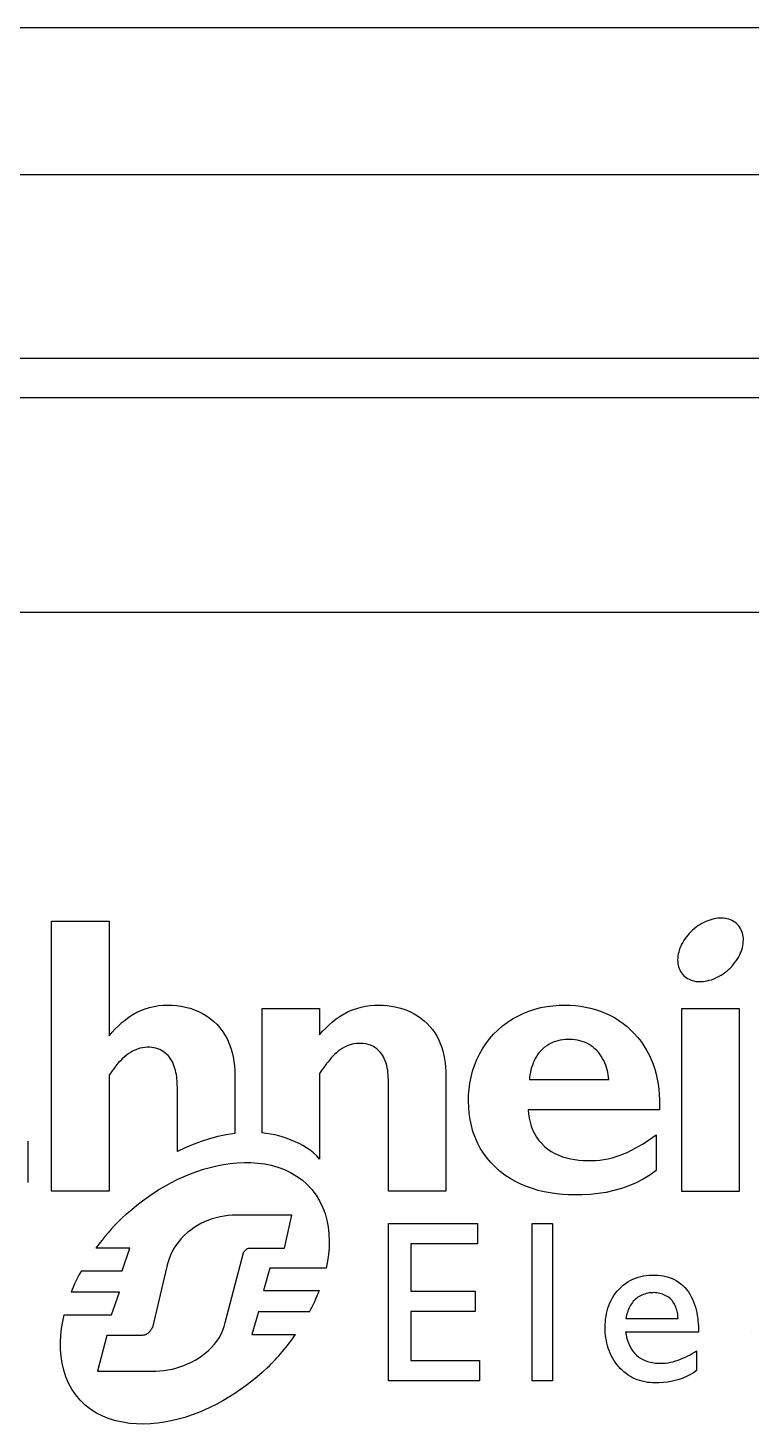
# Model space of a CAD drawing. Extents: x 0 to 226, y 0 to 690.
# Drawn here: x 146.62 to 156.46, y 634.24 to 653.24 of the extents above; entities that cross this region are included whole.
import ezdxf

# ---------------------------------------------------------------- set-up
doc = ezdxf.new("R2010")
doc.units = 0
doc.layers.add('-15N-THT. THIẾT BỊ ĐÓNG MỞ', color=40, linetype='CONTINUOUS')

# ---------------------------------------------------------------- blocks, each defined once
blk = doc.blocks.new('06 - N - SC VSD ATV630D30~D45N4')
at = {"layer": '-15N-THT. THIẾT BỊ ĐÓNG MỞ'}
for p, q in [((95.447, 308.591), (-95.457, 308.591)), ((86.98, 306.591), (-6.99, 306.591)), ((69.99, 304.091), (-70, 304.091)), ((6.8, 303.562), (73.19, 303.562)), ((6.9, 300.641), (73.09, 300.641)), ((33.935, 296.437), (34.718, 296.437)), ((33.935, 296.437), (33.935, 296.437)), ((33.935, 292.762), (33.935, 296.437)), ((34.718, 296.437), (34.718, 294.876)), ((42.783, 296.402), (42.756, 296.386)), ((42.809, 296.416), (42.783, 296.402)), ((42.836, 296.429), (42.809, 296.416)), ((42.864, 296.44), (42.836, 296.429)), ((42.891, 296.45), (42.864, 296.44)), ((42.919, 296.458), (42.891, 296.45)), ((42.946, 296.465), (42.919, 296.458)), ((42.973, 296.47), (42.946, 296.465)), ((43, 296.474), (42.973, 296.47)), ((43.027, 296.476), (43, 296.474)), ((43.053, 296.476), (43.027, 296.476)), ((43.079, 296.475), (43.053, 296.476)), ((43.104, 296.472), (43.079, 296.475)), ((43.128, 296.467), (43.104, 296.472)), ((43.151, 296.461), (43.128, 296.467)), ((43.174, 296.453), (43.151, 296.461)), ((43.195, 296.443), (43.174, 296.453)), ((43.215, 296.432), (43.195, 296.443)), ((43.234, 296.42), (43.215, 296.432)), ((43.252, 296.406), (43.234, 296.42)), ((43.269, 296.391), (43.252, 296.406)), ((42.573, 296.222), (42.555, 296.198)), ((42.593, 296.246), (42.573, 296.222)), ((42.613, 296.269), (42.593, 296.246)), ((42.635, 296.291), (42.613, 296.269)), ((42.658, 296.312), (42.635, 296.291)), ((42.681, 296.333), (42.658, 296.312)), ((42.706, 296.352), (42.681, 296.333)), ((42.731, 296.37), (42.706, 296.352)), ((42.756, 296.386), (42.731, 296.37)), ((43.284, 296.374), (43.269, 296.391)), ((43.297, 296.356), (43.284, 296.374)), ((43.309, 296.337), (43.297, 296.356)), ((43.32, 296.317), (43.309, 296.337)), ((43.329, 296.296), (43.32, 296.317)), ((43.329, 296.296), (43.329, 296.296)), ((43.336, 296.273), (43.329, 296.296)), ((43.342, 296.25), (43.336, 296.273)), ((43.346, 296.227), (43.342, 296.25)), ((43.349, 296.202), (43.346, 296.227)), ((42.476, 296.042), (42.469, 296.015)), ((42.486, 296.069), (42.476, 296.042)), ((42.497, 296.095), (42.486, 296.069)), ((42.509, 296.121), (42.497, 296.095)), ((42.523, 296.147), (42.509, 296.121)), ((42.539, 296.173), (42.523, 296.147)), ((42.555, 296.198), (42.539, 296.173)), ((43.307, 295.993), (43.318, 296.019)), ((43.318, 296.019), (43.327, 296.046)), ((43.327, 296.046), (43.335, 296.072)), ((43.335, 296.072), (43.341, 296.099)), ((43.341, 296.099), (43.346, 296.125)), ((43.346, 296.125), (43.348, 296.151)), ((43.348, 296.151), (43.349, 296.177)), ((43.349, 296.177), (43.349, 296.202)), ((42.455, 295.937), (42.454, 295.911)), ((42.454, 295.911), (42.455, 295.886)), ((42.458, 295.963), (42.455, 295.937)), ((42.455, 295.886), (42.458, 295.861)), ((42.463, 295.989), (42.458, 295.963)), ((42.458, 295.861), (42.462, 295.837)), ((42.462, 295.837), (42.467, 295.814)), ((42.469, 296.015), (42.463, 295.989)), ((43.19, 295.819), (43.211, 295.842)), ((43.211, 295.842), (43.23, 295.866)), ((43.23, 295.866), (43.248, 295.89)), ((43.248, 295.89), (43.265, 295.915)), ((43.265, 295.915), (43.281, 295.941)), ((43.281, 295.941), (43.295, 295.967)), ((43.295, 295.967), (43.307, 295.993)), ((42.467, 295.814), (42.475, 295.792)), ((42.475, 295.792), (42.475, 295.792)), ((42.475, 295.792), (42.484, 295.771)), ((42.484, 295.771), (42.494, 295.751)), ((42.494, 295.751), (42.507, 295.732)), ((42.507, 295.732), (42.52, 295.714)), ((42.52, 295.714), (42.535, 295.697)), ((42.535, 295.697), (42.552, 295.682)), ((42.552, 295.682), (42.57, 295.668)), ((42.57, 295.668), (42.589, 295.655)), ((42.589, 295.655), (42.609, 295.644)), ((42.609, 295.644), (42.63, 295.635)), ((42.913, 295.638), (42.94, 295.648)), ((42.94, 295.648), (42.967, 295.659)), ((42.967, 295.659), (42.994, 295.672)), ((42.994, 295.672), (43.021, 295.686)), ((43.021, 295.686), (43.047, 295.701)), ((43.047, 295.701), (43.073, 295.718)), ((43.073, 295.718), (43.098, 295.736)), ((43.098, 295.736), (43.123, 295.755)), ((43.123, 295.755), (43.146, 295.776)), ((43.146, 295.776), (43.169, 295.797)), ((43.169, 295.797), (43.19, 295.819)), ((42.63, 295.635), (42.653, 295.627)), ((42.653, 295.627), (42.676, 295.621)), ((42.676, 295.621), (42.7, 295.616)), ((42.7, 295.616), (42.725, 295.613)), ((42.725, 295.613), (42.751, 295.612)), ((42.751, 295.612), (42.777, 295.612)), ((42.777, 295.612), (42.803, 295.614)), ((42.803, 295.614), (42.83, 295.618)), ((42.83, 295.618), (42.858, 295.623)), ((42.858, 295.623), (42.885, 295.63)), ((42.885, 295.63), (42.913, 295.638)), ((35.208, 295.244), (35.268, 295.262)), ((35.268, 295.262), (35.328, 295.276)), ((35.328, 295.276), (35.389, 295.286)), ((35.389, 295.286), (35.451, 295.292)), ((35.451, 295.292), (35.512, 295.294)), ((35.512, 295.294), (35.574, 295.292)), ((35.574, 295.292), (35.636, 295.287)), ((35.636, 295.287), (35.698, 295.278)), ((35.698, 295.278), (35.758, 295.266)), ((35.758, 295.266), (35.818, 295.25)), ((38.086, 295.248), (38.146, 295.265)), ((38.146, 295.265), (38.207, 295.278)), ((38.207, 295.278), (38.268, 295.287)), ((38.268, 295.287), (38.33, 295.292)), ((38.33, 295.292), (38.391, 295.294)), ((38.391, 295.294), (38.446, 295.292)), ((38.391, 295.294), (38.391, 295.294)), ((38.446, 295.292), (38.501, 295.288)), ((38.501, 295.288), (38.555, 295.28)), ((38.555, 295.28), (38.61, 295.27)), ((38.61, 295.27), (38.663, 295.257)), ((40.591, 295.258), (40.674, 295.274)), ((40.674, 295.274), (40.757, 295.285)), ((40.757, 295.285), (40.84, 295.291)), ((40.84, 295.291), (40.923, 295.294)), ((40.923, 295.294), (40.923, 295.294)), ((40.923, 295.294), (40.993, 295.292)), ((40.993, 295.292), (41.062, 295.287)), ((41.062, 295.287), (41.132, 295.279)), ((41.132, 295.279), (41.201, 295.267)), ((41.201, 295.267), (41.269, 295.252)), ((34.89, 295.055), (34.938, 295.094)), ((34.938, 295.094), (34.988, 295.131)), ((34.988, 295.131), (35.04, 295.164)), ((35.04, 295.164), (35.094, 295.195)), ((35.094, 295.195), (35.15, 295.221)), ((35.15, 295.221), (35.208, 295.244)), ((35.818, 295.25), (35.877, 295.23)), ((35.877, 295.23), (35.934, 295.206)), ((35.934, 295.206), (35.99, 295.178)), ((35.99, 295.178), (36.043, 295.147)), ((36.043, 295.147), (36.094, 295.111)), ((36.094, 295.111), (36.141, 295.071)), ((36.141, 295.071), (36.186, 295.028)), ((36.798, 295.247), (37.58, 295.247)), ((36.798, 295.247), (36.798, 295.247)), ((36.798, 293.554), (36.798, 295.247)), ((37.58, 295.247), (37.58, 294.89)), ((37.58, 295.247), (37.58, 295.247)), ((37.759, 295.067), (37.809, 295.106)), ((37.809, 295.106), (37.861, 295.143)), ((37.861, 295.143), (37.915, 295.175)), ((37.915, 295.175), (37.97, 295.204)), ((37.97, 295.204), (38.027, 295.228)), ((38.027, 295.228), (38.086, 295.248)), ((38.663, 295.257), (38.716, 295.241)), ((38.716, 295.241), (38.768, 295.222)), ((38.768, 295.222), (38.819, 295.2)), ((38.819, 295.2), (38.868, 295.175)), ((38.868, 295.175), (38.915, 295.147)), ((38.915, 295.147), (38.961, 295.115)), ((38.961, 295.115), (39.003, 295.081)), ((39.003, 295.081), (39.044, 295.044)), ((40.135, 295.058), (40.205, 295.104)), ((40.205, 295.104), (40.278, 295.144)), ((40.278, 295.144), (40.353, 295.18)), ((40.353, 295.18), (40.43, 295.211)), ((40.43, 295.211), (40.51, 295.237)), ((40.51, 295.237), (40.591, 295.258)), ((41.269, 295.252), (41.337, 295.233)), ((41.337, 295.233), (41.403, 295.211)), ((41.403, 295.211), (41.468, 295.185)), ((41.468, 295.185), (41.532, 295.155)), ((41.532, 295.155), (41.594, 295.122)), ((41.594, 295.122), (41.654, 295.085)), ((41.654, 295.085), (41.711, 295.044)), ((42.51, 295.247), (43.293, 295.247)), ((42.51, 295.247), (42.51, 295.247)), ((42.51, 292.755), (42.51, 295.247)), ((43.293, 295.247), (43.293, 292.755)), ((43.293, 295.247), (43.293, 295.247)), ((34.718, 294.876), (34.758, 294.923)), ((34.758, 294.923), (34.8, 294.969)), ((34.8, 294.969), (34.844, 295.013)), ((34.844, 295.013), (34.89, 295.055)), ((36.186, 295.028), (36.227, 294.981)), ((36.227, 294.981), (36.264, 294.931)), ((36.264, 294.931), (36.298, 294.879)), ((37.58, 294.89), (37.622, 294.936)), ((37.58, 294.89), (37.58, 294.89)), ((37.622, 294.936), (37.665, 294.981)), ((37.665, 294.981), (37.711, 295.025)), ((37.711, 295.025), (37.759, 295.067)), ((39.044, 295.044), (39.082, 295.003)), ((39.082, 295.003), (39.116, 294.96)), ((39.116, 294.96), (39.148, 294.915)), ((39.148, 294.915), (39.177, 294.868)), ((39.893, 294.834), (39.948, 294.896)), ((39.948, 294.896), (40.006, 294.954)), ((40.006, 294.954), (40.069, 295.009)), ((40.069, 295.009), (40.135, 295.058)), ((41.711, 295.044), (41.766, 295.001)), ((41.766, 295.001), (41.819, 294.954)), ((41.819, 294.954), (41.868, 294.904)), ((41.868, 294.904), (41.914, 294.851)), ((34.718, 294.876), (34.718, 294.876)), ((35.102, 294.694), (35.069, 294.681)), ((35.136, 294.705), (35.102, 294.694)), ((35.171, 294.713), (35.136, 294.705)), ((35.206, 294.718), (35.171, 294.713)), ((35.241, 294.72), (35.206, 294.718)), ((35.241, 294.72), (35.241, 294.72)), ((35.269, 294.719), (35.241, 294.72)), ((35.298, 294.716), (35.269, 294.719)), ((35.325, 294.712), (35.298, 294.716)), ((35.353, 294.706), (35.325, 294.712)), ((35.379, 294.698), (35.353, 294.706)), ((35.405, 294.687), (35.379, 294.698)), ((36.298, 294.879), (36.327, 294.824)), ((36.327, 294.824), (36.352, 294.768)), ((36.352, 294.768), (36.374, 294.709)), ((36.374, 294.709), (36.391, 294.65)), ((37.89, 294.704), (37.862, 294.685)), ((37.919, 294.721), (37.89, 294.704)), ((37.949, 294.736), (37.919, 294.721)), ((37.98, 294.748), (37.949, 294.736)), ((38.011, 294.758), (37.98, 294.748)), ((38.044, 294.765), (38.011, 294.758)), ((38.077, 294.769), (38.044, 294.765)), ((38.11, 294.772), (38.077, 294.769)), ((38.143, 294.772), (38.11, 294.772)), ((38.176, 294.769), (38.143, 294.772)), ((38.209, 294.764), (38.176, 294.769)), ((38.242, 294.757), (38.209, 294.764)), ((38.273, 294.747), (38.242, 294.757)), ((38.304, 294.733), (38.273, 294.747)), ((38.333, 294.716), (38.304, 294.733)), ((38.36, 294.697), (38.333, 294.716)), ((38.385, 294.675), (38.36, 294.697)), ((39.177, 294.868), (39.202, 294.819)), ((39.202, 294.819), (39.224, 294.769)), ((39.224, 294.769), (39.243, 294.717)), ((39.243, 294.717), (39.259, 294.665)), ((39.757, 294.626), (39.798, 294.698)), ((39.798, 294.698), (39.843, 294.768)), ((39.843, 294.768), (39.893, 294.834)), ((40.619, 294.698), (40.595, 294.674)), ((40.644, 294.72), (40.619, 294.698)), ((40.672, 294.74), (40.644, 294.72)), ((40.701, 294.758), (40.672, 294.74)), ((40.731, 294.774), (40.701, 294.758)), ((40.761, 294.787), (40.731, 294.774)), ((40.793, 294.799), (40.761, 294.787)), ((40.825, 294.808), (40.793, 294.799)), ((40.857, 294.815), (40.825, 294.808)), ((40.89, 294.821), (40.857, 294.815)), ((40.924, 294.824), (40.89, 294.821)), ((40.957, 294.826), (40.924, 294.824)), ((40.991, 294.826), (40.957, 294.826)), ((41.025, 294.824), (40.991, 294.826)), ((41.059, 294.821), (41.025, 294.824)), ((41.092, 294.816), (41.059, 294.821)), ((41.125, 294.808), (41.092, 294.816)), ((41.157, 294.799), (41.125, 294.808)), ((41.188, 294.787), (41.157, 294.799)), ((41.218, 294.774), (41.188, 294.787)), ((41.248, 294.758), (41.218, 294.774)), ((41.276, 294.74), (41.248, 294.758)), ((41.303, 294.721), (41.276, 294.74)), ((41.329, 294.699), (41.303, 294.721)), ((41.353, 294.676), (41.329, 294.699)), ((41.914, 294.851), (41.957, 294.796)), ((41.957, 294.796), (41.996, 294.738)), ((41.996, 294.738), (42.032, 294.678)), ((34.846, 294.51), (34.823, 294.483)), ((34.87, 294.535), (34.846, 294.51)), ((34.895, 294.56), (34.87, 294.535)), ((34.921, 294.584), (34.895, 294.56)), ((34.948, 294.607), (34.921, 294.584)), ((34.976, 294.628), (34.948, 294.607)), ((35.006, 294.647), (34.976, 294.628)), ((35.037, 294.665), (35.006, 294.647)), ((35.069, 294.681), (35.037, 294.665)), ((35.43, 294.675), (35.405, 294.687)), ((35.454, 294.66), (35.43, 294.675)), ((35.477, 294.644), (35.454, 294.66)), ((35.498, 294.625), (35.477, 294.644)), ((35.519, 294.605), (35.498, 294.625)), ((35.537, 294.583), (35.519, 294.605)), ((35.554, 294.56), (35.537, 294.583)), ((35.569, 294.536), (35.554, 294.56)), ((35.582, 294.511), (35.569, 294.536)), ((35.594, 294.485), (35.582, 294.511)), ((36.391, 294.65), (36.405, 294.589)), ((36.405, 294.589), (36.416, 294.527)), ((36.416, 294.527), (36.423, 294.465)), ((37.697, 294.522), (37.677, 294.496)), ((37.719, 294.548), (37.697, 294.522)), ((37.74, 294.573), (37.719, 294.548)), ((37.763, 294.597), (37.74, 294.573)), ((37.786, 294.621), (37.763, 294.597)), ((37.811, 294.644), (37.786, 294.621)), ((37.836, 294.665), (37.811, 294.644)), ((37.862, 294.685), (37.836, 294.665)), ((38.408, 294.651), (38.385, 294.675)), ((38.429, 294.624), (38.408, 294.651)), ((38.446, 294.596), (38.429, 294.624)), ((38.462, 294.566), (38.446, 294.596)), ((38.475, 294.536), (38.462, 294.566)), ((38.486, 294.504), (38.475, 294.536)), ((38.495, 294.472), (38.486, 294.504)), ((39.259, 294.665), (39.272, 294.612)), ((39.272, 294.612), (39.282, 294.558)), ((39.282, 294.558), (39.289, 294.503)), ((39.289, 294.503), (39.295, 294.449)), ((39.69, 294.473), (39.721, 294.551)), ((39.721, 294.551), (39.757, 294.626)), ((40.488, 294.506), (40.477, 294.475)), ((40.502, 294.536), (40.488, 294.506)), ((40.517, 294.566), (40.502, 294.536)), ((40.534, 294.595), (40.517, 294.566)), ((40.552, 294.623), (40.534, 294.595)), ((40.572, 294.649), (40.552, 294.623)), ((40.595, 294.674), (40.572, 294.649)), ((41.375, 294.651), (41.353, 294.676)), ((41.396, 294.625), (41.375, 294.651)), ((41.415, 294.597), (41.396, 294.625)), ((41.433, 294.567), (41.415, 294.597)), ((41.448, 294.537), (41.433, 294.567)), ((41.462, 294.507), (41.448, 294.537)), ((41.475, 294.475), (41.462, 294.507)), ((42.032, 294.678), (42.065, 294.616)), ((42.065, 294.616), (42.094, 294.552)), ((42.094, 294.552), (42.12, 294.487)), ((34.738, 294.37), (34.718, 294.341)), ((34.718, 294.341), (34.718, 292.762)), ((34.718, 294.341), (34.718, 294.341)), ((34.758, 294.399), (34.738, 294.37)), ((34.779, 294.427), (34.758, 294.399)), ((34.801, 294.455), (34.779, 294.427)), ((34.823, 294.483), (34.801, 294.455)), ((35.604, 294.459), (35.594, 294.485)), ((35.613, 294.431), (35.604, 294.459)), ((35.621, 294.403), (35.613, 294.431)), ((35.627, 294.375), (35.621, 294.403)), ((35.633, 294.347), (35.627, 294.375)), ((35.637, 294.318), (35.633, 294.347)), ((35.64, 294.289), (35.637, 294.318)), ((36.423, 294.465), (36.427, 294.403)), ((36.427, 294.403), (36.428, 294.341)), ((36.428, 294.341), (36.428, 293.547)), ((36.428, 294.341), (36.428, 294.341)), ((37.599, 294.388), (37.58, 294.361)), ((37.58, 294.361), (37.58, 293.197)), ((37.58, 294.361), (37.58, 294.361)), ((37.618, 294.416), (37.599, 294.388)), ((37.637, 294.443), (37.618, 294.416)), ((37.657, 294.469), (37.637, 294.443)), ((37.677, 294.496), (37.657, 294.469)), ((38.502, 294.44), (38.495, 294.472)), ((38.508, 294.407), (38.502, 294.44)), ((38.512, 294.374), (38.508, 294.407)), ((38.515, 294.341), (38.512, 294.374)), ((38.516, 294.308), (38.515, 294.341)), ((39.295, 294.449), (39.298, 294.394)), ((39.298, 294.394), (39.299, 294.339)), ((39.299, 294.339), (39.299, 292.761)), ((39.299, 294.339), (39.299, 294.339)), ((39.628, 294.232), (39.644, 294.314)), ((39.644, 294.314), (39.664, 294.394)), ((39.664, 294.394), (39.69, 294.473)), ((40.44, 294.313), (40.436, 294.28)), ((40.444, 294.346), (40.44, 294.313)), ((40.45, 294.379), (40.444, 294.346)), ((40.458, 294.411), (40.45, 294.379)), ((40.466, 294.443), (40.458, 294.411)), ((40.477, 294.475), (40.466, 294.443)), ((41.485, 294.443), (41.475, 294.475)), ((41.494, 294.411), (41.485, 294.443)), ((41.502, 294.379), (41.494, 294.411)), ((41.508, 294.346), (41.502, 294.379)), ((41.513, 294.313), (41.508, 294.346)), ((41.517, 294.28), (41.513, 294.313)), ((42.12, 294.487), (42.143, 294.42)), ((42.143, 294.42), (42.161, 294.353)), ((42.161, 294.353), (42.177, 294.285)), ((35.643, 294.26), (35.64, 294.289)), ((35.644, 294.231), (35.643, 294.26)), ((35.645, 294.203), (35.644, 294.231)), ((35.646, 294.174), (35.645, 294.203)), ((35.646, 294.174), (35.646, 294.174)), ((35.646, 293.299), (35.646, 294.174)), ((38.517, 294.275), (38.516, 294.308)), ((38.517, 294.275), (38.517, 294.275)), ((38.517, 292.761), (38.517, 294.275)), ((39.61, 294.067), (39.617, 294.15)), ((39.617, 294.15), (39.628, 294.232)), ((40.436, 294.28), (41.517, 294.28)), ((40.436, 294.28), (40.436, 294.28)), ((41.517, 294.28), (41.517, 294.28)), ((42.177, 294.285), (42.189, 294.216)), ((42.189, 294.216), (42.199, 294.147)), ((42.199, 294.147), (42.205, 294.077)), ((39.608, 293.984), (39.61, 294.067)), ((39.611, 293.901), (39.608, 293.984)), ((42.205, 294.077), (42.209, 294.007)), ((42.209, 293.937), (42.208, 293.867)), ((42.209, 294.007), (42.209, 293.937)), ((39.618, 293.818), (39.611, 293.901)), ((39.63, 293.736), (39.618, 293.818)), ((40.419, 293.867), (40.425, 293.811)), ((40.419, 293.867), (40.419, 293.867)), ((42.208, 293.867), (40.419, 293.867)), ((40.425, 293.811), (40.433, 293.755)), ((40.433, 293.755), (40.445, 293.7)), ((42.208, 293.867), (42.208, 293.867)), ((36.798, 293.554), (36.798, 293.554)), ((36.856, 293.547), (36.798, 293.554)), ((39.647, 293.655), (39.63, 293.736)), ((39.669, 293.575), (39.647, 293.655)), ((39.697, 293.497), (39.669, 293.575)), ((40.445, 293.7), (40.461, 293.647)), ((40.461, 293.647), (40.481, 293.595)), ((40.481, 293.595), (40.506, 293.545)), ((33.612, 293.441), (33.612, 292.877)), ((33.612, 293.441), (33.612, 293.441)), ((35.86, 293.397), (35.752, 293.35)), ((35.97, 293.438), (35.86, 293.397)), ((36.083, 293.475), (35.97, 293.438)), ((36.196, 293.505), (36.083, 293.475)), ((36.312, 293.529), (36.196, 293.505)), ((36.428, 293.547), (36.312, 293.529)), ((36.428, 293.547), (36.428, 293.547)), ((36.913, 293.537), (36.856, 293.547)), ((36.971, 293.526), (36.913, 293.537)), ((37.027, 293.512), (36.971, 293.526)), ((37.084, 293.495), (37.027, 293.512)), ((37.139, 293.477), (37.084, 293.495)), ((37.194, 293.456), (37.139, 293.477)), ((37.249, 293.433), (37.194, 293.456)), ((37.302, 293.408), (37.249, 293.433)), ((37.354, 293.381), (37.302, 293.408)), ((37.405, 293.35), (37.354, 293.381)), ((39.731, 293.42), (39.697, 293.497)), ((39.769, 293.346), (39.731, 293.42)), ((40.506, 293.545), (40.534, 293.497)), ((40.534, 293.497), (40.567, 293.451)), ((40.567, 293.451), (40.604, 293.408)), ((40.604, 293.408), (40.644, 293.369)), ((40.644, 293.369), (40.688, 293.333)), ((41.876, 293.344), (41.926, 293.372)), ((41.926, 293.372), (41.975, 293.401)), ((41.975, 293.401), (42.024, 293.432)), ((42.024, 293.432), (42.071, 293.463)), ((42.071, 293.463), (42.118, 293.495)), ((42.118, 293.495), (42.164, 293.527)), ((42.164, 293.527), (42.164, 293.041)), ((42.164, 293.527), (42.164, 293.527)), ((35.752, 293.35), (35.646, 293.299)), ((35.646, 293.299), (35.646, 293.299)), ((37.453, 293.317), (37.405, 293.35)), ((37.499, 293.281), (37.453, 293.317)), ((37.542, 293.24), (37.499, 293.281)), ((37.58, 293.197), (37.542, 293.24)), ((37.58, 293.197), (37.58, 293.197)), ((39.813, 293.276), (39.769, 293.346)), ((39.862, 293.208), (39.813, 293.276)), ((39.916, 293.145), (39.862, 293.208)), ((40.688, 293.333), (40.735, 293.301)), ((40.735, 293.301), (40.785, 293.273)), ((40.785, 293.273), (40.836, 293.25)), ((40.836, 293.25), (40.889, 293.229)), ((40.889, 293.229), (40.943, 293.213)), ((40.943, 293.213), (40.998, 293.2)), ((40.998, 293.2), (41.054, 293.19)), ((41.054, 293.19), (41.111, 293.183)), ((41.111, 293.183), (41.168, 293.178)), ((41.168, 293.178), (41.225, 293.176)), ((41.225, 293.176), (41.282, 293.177)), ((41.282, 293.177), (41.339, 293.179)), ((41.339, 293.179), (41.396, 293.184)), ((41.396, 293.184), (41.451, 293.192)), ((41.451, 293.192), (41.507, 293.202)), ((41.507, 293.202), (41.563, 293.215)), ((41.563, 293.215), (41.617, 293.231)), ((41.617, 293.231), (41.671, 293.249)), ((41.671, 293.249), (41.723, 293.27)), ((41.723, 293.27), (41.775, 293.293)), ((41.775, 293.293), (41.826, 293.318)), ((41.826, 293.318), (41.876, 293.344)), ((35.737, 292.961), (35.823, 292.997)), ((35.823, 292.997), (35.911, 293.03)), ((35.911, 293.03), (36, 293.059)), ((36, 293.059), (36.09, 293.085)), ((36.09, 293.085), (36.181, 293.106)), ((36.181, 293.106), (36.273, 293.124)), ((36.273, 293.124), (36.366, 293.138)), ((36.366, 293.138), (36.459, 293.147)), ((36.459, 293.147), (36.553, 293.151)), ((36.553, 293.151), (36.646, 293.15)), ((36.646, 293.15), (36.74, 293.144)), ((36.74, 293.144), (36.833, 293.131)), ((36.833, 293.131), (36.924, 293.113)), ((36.924, 293.113), (37.014, 293.087)), ((37.014, 293.087), (37.102, 293.055)), ((37.102, 293.055), (37.186, 293.015)), ((37.186, 293.015), (37.267, 292.967)), ((39.975, 293.086), (39.916, 293.145)), ((40.037, 293.03), (39.975, 293.086)), ((40.104, 292.98), (40.037, 293.03)), ((40.174, 292.934), (40.104, 292.98)), ((42.076, 292.98), (41.984, 292.925)), ((42.164, 293.041), (42.076, 292.98)), ((42.164, 293.041), (42.164, 293.041)), ((33.612, 292.877), (33.612, 292.877)), ((35.404, 292.787), (35.485, 292.835)), ((35.485, 292.835), (35.567, 292.88)), ((35.567, 292.88), (35.651, 292.922)), ((35.651, 292.922), (35.737, 292.961)), ((37.267, 292.967), (37.343, 292.913)), ((37.343, 292.913), (37.413, 292.851)), ((37.413, 292.851), (37.477, 292.782)), ((40.247, 292.892), (40.174, 292.934)), ((40.322, 292.855), (40.247, 292.892)), ((40.399, 292.823), (40.322, 292.855)), ((40.478, 292.795), (40.399, 292.823)), ((40.558, 292.771), (40.478, 292.795)), ((41.688, 292.797), (41.585, 292.768)), ((41.789, 292.834), (41.688, 292.797)), ((41.888, 292.876), (41.789, 292.834)), ((41.984, 292.925), (41.888, 292.876)), ((33.935, 292.762), (33.935, 292.762)), ((34.718, 292.762), (33.935, 292.762)), ((34.718, 292.762), (34.718, 292.762)), ((35.096, 292.572), (35.171, 292.629)), ((35.171, 292.629), (35.247, 292.684)), ((35.247, 292.684), (35.324, 292.737)), ((35.324, 292.737), (35.404, 292.787)), ((37.477, 292.782), (37.533, 292.708)), ((37.533, 292.708), (37.582, 292.628)), ((37.582, 292.628), (37.622, 292.544)), ((38.517, 292.761), (38.517, 292.761)), ((39.299, 292.761), (38.517, 292.761)), ((39.299, 292.761), (39.299, 292.761)), ((40.639, 292.751), (40.558, 292.771)), ((40.721, 292.736), (40.639, 292.751)), ((40.804, 292.724), (40.721, 292.736)), ((40.887, 292.716), (40.804, 292.724)), ((40.97, 292.711), (40.887, 292.716)), ((41.053, 292.71), (40.97, 292.711)), ((41.16, 292.711), (41.053, 292.71)), ((41.053, 292.71), (41.053, 292.71)), ((41.267, 292.717), (41.16, 292.711)), ((41.374, 292.728), (41.267, 292.717)), ((41.48, 292.744), (41.374, 292.728)), ((41.585, 292.768), (41.48, 292.744)), ((42.51, 292.755), (42.51, 292.755)), ((43.293, 292.755), (42.51, 292.755)), ((43.293, 292.755), (43.293, 292.755)), ((34.885, 292.387), (34.954, 292.451)), ((34.954, 292.451), (35.024, 292.512)), ((35.024, 292.512), (35.096, 292.572)), ((36.227, 292.411), (36.173, 292.398)), ((36.281, 292.421), (36.227, 292.411)), ((36.336, 292.428), (36.281, 292.421)), ((36.39, 292.432), (36.336, 292.428)), ((36.445, 292.434), (36.39, 292.432)), ((37.203, 292.434), (36.445, 292.434)), ((36.445, 292.434), (36.445, 292.434)), ((37.106, 291.985), (37.203, 292.434)), ((37.203, 292.434), (37.203, 292.434)), ((37.622, 292.544), (37.655, 292.456)), ((37.655, 292.456), (37.68, 292.366)), ((34.885, 292.387), (34.885, 292.387)), ((35.827, 292.232), (35.784, 292.197)), ((35.872, 292.264), (35.827, 292.232)), ((35.919, 292.293), (35.872, 292.264)), ((35.967, 292.319), (35.919, 292.293)), ((36.017, 292.343), (35.967, 292.319)), ((36.068, 292.364), (36.017, 292.343)), ((36.12, 292.383), (36.068, 292.364)), ((36.173, 292.398), (36.12, 292.383)), ((37.68, 292.366), (37.697, 292.274)), ((37.697, 292.274), (37.708, 292.181)), ((38.517, 292.323), (39.731, 292.323)), ((38.517, 292.323), (38.517, 292.323)), ((38.517, 290.18), (38.517, 292.323)), ((39.731, 292.323), (39.731, 292.046)), ((39.731, 292.323), (39.731, 292.323)), ((40.474, 292.323), (40.753, 292.323)), ((40.474, 292.323), (40.474, 292.323)), ((40.474, 290.178), (40.474, 292.323)), ((40.753, 292.323), (40.753, 290.178)), ((40.753, 292.323), (40.753, 292.323)), ((35.634, 292.034), (35.603, 291.988)), ((35.668, 292.079), (35.634, 292.034)), ((35.704, 292.12), (35.668, 292.079)), ((35.743, 292.16), (35.704, 292.12)), ((35.784, 292.197), (35.743, 292.16)), ((37.708, 292.181), (37.712, 292.087)), ((37.712, 292.087), (37.71, 291.993)), ((38.822, 292.046), (38.822, 291.4)), ((38.822, 292.046), (38.822, 292.046)), ((39.731, 292.046), (38.822, 292.046)), ((39.731, 292.046), (39.731, 292.046)), ((34.538, 291.984), (34.538, 291.984)), ((35.001, 291.984), (34.538, 291.984)), ((34.893, 291.677), (35.001, 291.984)), ((35.001, 291.984), (35.001, 291.984)), ((35.532, 291.84), (35.516, 291.787)), ((35.552, 291.891), (35.532, 291.84)), ((35.576, 291.94), (35.552, 291.891)), ((35.603, 291.988), (35.576, 291.94)), ((36.295, 290.973), (36.544, 291.92)), ((36.544, 291.92), (36.548, 291.926)), ((36.544, 291.92), (36.544, 291.92)), ((36.548, 291.926), (36.552, 291.932)), ((36.552, 291.932), (36.555, 291.938)), ((36.555, 291.938), (36.559, 291.943)), ((36.559, 291.943), (36.563, 291.949)), ((36.563, 291.949), (36.567, 291.954)), ((36.567, 291.954), (36.572, 291.959)), ((36.572, 291.959), (36.577, 291.964)), ((36.577, 291.964), (36.582, 291.969)), ((36.582, 291.969), (36.587, 291.973)), ((36.587, 291.973), (36.593, 291.976)), ((36.593, 291.976), (36.6, 291.979)), ((36.6, 291.979), (36.606, 291.981)), ((36.606, 291.981), (36.613, 291.983)), ((36.613, 291.983), (36.62, 291.984)), ((36.62, 291.984), (36.627, 291.985)), ((36.627, 291.985), (36.634, 291.985)), ((36.634, 291.985), (36.641, 291.985)), ((36.641, 291.985), (36.648, 291.985)), ((36.648, 291.985), (37.106, 291.985)), ((36.648, 291.985), (36.648, 291.985)), ((37.106, 291.985), (37.106, 291.985)), ((37.703, 291.9), (37.69, 291.807)), ((37.71, 291.993), (37.703, 291.9)), ((34.34, 291.677), (34.893, 291.677)), ((34.34, 291.677), (34.34, 291.677)), ((34.893, 291.677), (34.893, 291.677)), ((35.504, 291.734), (35.307, 290.906)), ((35.516, 291.787), (35.504, 291.734)), ((35.504, 291.734), (35.504, 291.734)), ((36.903, 291.715), (36.819, 291.408)), ((36.903, 291.715), (36.903, 291.715)), ((37.673, 291.715), (36.903, 291.715)), ((37.69, 291.807), (37.673, 291.715)), ((37.673, 291.715), (37.673, 291.715)), ((41.685, 291.456), (41.714, 291.481)), ((41.714, 291.481), (41.745, 291.504)), ((41.745, 291.504), (41.777, 291.526)), ((41.777, 291.526), (41.81, 291.545)), ((41.81, 291.545), (41.845, 291.562)), ((41.845, 291.562), (41.88, 291.576)), ((41.88, 291.576), (41.916, 291.589)), ((41.916, 291.589), (41.952, 291.599)), ((41.952, 291.599), (41.989, 291.607)), ((41.989, 291.607), (42.027, 291.613)), ((42.027, 291.613), (42.065, 291.617)), ((42.065, 291.617), (42.104, 291.619)), ((42.104, 291.619), (42.142, 291.619)), ((42.142, 291.619), (42.181, 291.617)), ((42.181, 291.617), (42.219, 291.613)), ((42.219, 291.613), (42.256, 291.608)), ((42.256, 291.608), (42.293, 291.6)), ((42.293, 291.6), (42.33, 291.589)), ((42.33, 291.589), (42.366, 291.577)), ((42.366, 291.577), (42.401, 291.561)), ((42.401, 291.561), (42.434, 291.543)), ((42.434, 291.543), (42.467, 291.523)), ((42.467, 291.523), (42.497, 291.5)), ((42.497, 291.5), (42.526, 291.475)), ((42.526, 291.475), (42.553, 291.448)), ((34.2, 291.387), (34.2, 291.387)), ((34.856, 291.387), (34.2, 291.387)), ((34.751, 291.08), (34.856, 291.387)), ((34.856, 291.387), (34.856, 291.387)), ((36.819, 291.408), (37.579, 291.408)), ((36.819, 291.408), (36.819, 291.408)), ((37.579, 291.408), (37.579, 291.408)), ((38.822, 291.4), (39.699, 291.4)), ((38.822, 291.4), (38.822, 291.4)), ((39.699, 291.4), (39.699, 291.122)), ((39.699, 291.4), (39.699, 291.4)), ((41.532, 291.239), (41.549, 291.273)), ((41.549, 291.273), (41.567, 291.307)), ((41.567, 291.307), (41.586, 291.34)), ((41.586, 291.34), (41.608, 291.371)), ((41.608, 291.371), (41.632, 291.401)), ((41.632, 291.401), (41.657, 291.429)), ((41.657, 291.429), (41.685, 291.456)), ((41.865, 291.278), (41.851, 291.263)), ((41.881, 291.293), (41.865, 291.278)), ((41.897, 291.306), (41.881, 291.293)), ((41.914, 291.318), (41.897, 291.306)), ((41.931, 291.329), (41.914, 291.318)), ((41.95, 291.338), (41.931, 291.329)), ((41.969, 291.347), (41.95, 291.338)), ((41.988, 291.355), (41.969, 291.347)), ((42.008, 291.361), (41.988, 291.355)), ((42.028, 291.367), (42.008, 291.361)), ((42.049, 291.371), (42.028, 291.367)), ((42.069, 291.375), (42.049, 291.371)), ((42.09, 291.378), (42.069, 291.375)), ((42.111, 291.379), (42.09, 291.378)), ((42.132, 291.38), (42.111, 291.379)), ((42.151, 291.379), (42.132, 291.38)), ((42.132, 291.38), (42.132, 291.38)), ((42.171, 291.377), (42.151, 291.379)), ((42.191, 291.374), (42.171, 291.377)), ((42.21, 291.37), (42.191, 291.374)), ((42.23, 291.365), (42.21, 291.37)), ((42.249, 291.359), (42.23, 291.365)), ((42.268, 291.351), (42.249, 291.359)), ((42.286, 291.343), (42.268, 291.351)), ((42.304, 291.334), (42.286, 291.343)), ((42.32, 291.323), (42.304, 291.334)), ((42.336, 291.312), (42.32, 291.323)), ((42.352, 291.299), (42.336, 291.312)), ((42.366, 291.285), (42.352, 291.299)), ((42.379, 291.271), (42.366, 291.285)), ((42.391, 291.255), (42.379, 291.271)), ((42.553, 291.448), (42.578, 291.42)), ((42.578, 291.42), (42.601, 291.389)), ((42.601, 291.389), (42.622, 291.357)), ((42.622, 291.357), (42.64, 291.324)), ((42.64, 291.324), (42.657, 291.29)), ((42.657, 291.29), (42.672, 291.254)), ((34.086, 290.987), (34.106, 291.08)), ((34.106, 291.08), (34.106, 291.08)), ((34.106, 291.08), (34.751, 291.08)), ((34.751, 291.08), (34.751, 291.08)), ((36.749, 291.117), (36.659, 290.811)), ((36.749, 291.117), (36.749, 291.117)), ((37.445, 291.117), (36.749, 291.117)), ((37.445, 291.117), (37.445, 291.117)), ((38.822, 291.122), (38.822, 290.456)), ((38.822, 291.122), (38.822, 291.122)), ((39.699, 291.122), (38.822, 291.122)), ((39.699, 291.122), (39.699, 291.122)), ((41.48, 291.057), (41.487, 291.095)), ((41.487, 291.095), (41.496, 291.131)), ((41.496, 291.131), (41.506, 291.168)), ((41.506, 291.168), (41.518, 291.204)), ((41.518, 291.204), (41.532, 291.239)), ((41.765, 291.091), (41.76, 291.07)), ((41.771, 291.111), (41.765, 291.091)), ((41.778, 291.132), (41.771, 291.111)), ((41.785, 291.152), (41.778, 291.132)), ((41.794, 291.172), (41.785, 291.152)), ((41.803, 291.192), (41.794, 291.172)), ((41.814, 291.211), (41.803, 291.192)), ((41.825, 291.229), (41.814, 291.211)), ((41.838, 291.247), (41.825, 291.229)), ((41.851, 291.263), (41.838, 291.247)), ((42.402, 291.238), (42.391, 291.255)), ((42.412, 291.221), (42.402, 291.238)), ((42.421, 291.203), (42.412, 291.221)), ((42.429, 291.184), (42.421, 291.203)), ((42.436, 291.166), (42.429, 291.184)), ((42.442, 291.147), (42.436, 291.166)), ((42.447, 291.127), (42.442, 291.147)), ((42.451, 291.108), (42.447, 291.127)), ((42.455, 291.088), (42.451, 291.108)), ((42.457, 291.069), (42.455, 291.088)), ((42.672, 291.254), (42.685, 291.218)), ((42.685, 291.218), (42.696, 291.182)), ((42.696, 291.182), (42.706, 291.145)), ((42.706, 291.145), (42.714, 291.108)), ((42.714, 291.108), (42.721, 291.071)), ((34.061, 290.798), (34.071, 290.893)), ((34.071, 290.893), (34.086, 290.987)), ((35.3, 290.896), (35.293, 290.885)), ((35.307, 290.906), (35.3, 290.896)), ((35.307, 290.906), (35.307, 290.906)), ((36.264, 290.867), (36.282, 290.919)), ((36.282, 290.919), (36.295, 290.973)), ((36.295, 290.973), (36.295, 290.973)), ((41.468, 290.945), (41.471, 290.982)), ((41.468, 290.907), (41.468, 290.945)), ((41.468, 290.869), (41.468, 290.907)), ((41.471, 290.982), (41.474, 291.02)), ((41.474, 291.02), (41.48, 291.057)), ((41.755, 291.05), (41.751, 291.03)), ((41.751, 291.03), (42.461, 291.03)), ((41.751, 291.03), (41.751, 291.03)), ((41.76, 291.07), (41.755, 291.05)), ((42.459, 291.049), (42.457, 291.069)), ((42.461, 291.03), (42.459, 291.049)), ((42.461, 291.03), (42.461, 291.03)), ((42.721, 291.071), (42.727, 291.033)), ((42.727, 291.033), (42.731, 290.996)), ((42.731, 290.996), (42.734, 290.958)), ((42.734, 290.958), (42.736, 290.92)), ((42.736, 290.92), (42.738, 290.882)), ((34.056, 290.703), (34.061, 290.798)), ((34.057, 290.608), (34.056, 290.703)), ((34.685, 290.796), (34.557, 290.309)), ((35.16, 290.796), (34.685, 290.796)), ((34.685, 290.796), (34.685, 290.796)), ((35.173, 290.797), (35.16, 290.796)), ((35.16, 290.796), (35.16, 290.796)), ((35.185, 290.799), (35.173, 290.797)), ((35.198, 290.802), (35.185, 290.799)), ((35.21, 290.807), (35.198, 290.802)), ((35.222, 290.812), (35.21, 290.807)), ((35.233, 290.819), (35.222, 290.812)), ((35.243, 290.826), (35.233, 290.819)), ((35.253, 290.835), (35.243, 290.826)), ((35.261, 290.844), (35.253, 290.835)), ((35.27, 290.854), (35.261, 290.844)), ((35.278, 290.864), (35.27, 290.854)), ((35.286, 290.874), (35.278, 290.864)), ((35.293, 290.885), (35.286, 290.874)), ((36.147, 290.676), (36.182, 290.72)), ((36.182, 290.72), (36.214, 290.767)), ((36.214, 290.767), (36.241, 290.816)), ((36.241, 290.816), (36.264, 290.867)), ((36.659, 290.811), (37.254, 290.811)), ((36.659, 290.811), (36.659, 290.811)), ((37.254, 290.811), (37.254, 290.811)), ((41.468, 290.869), (41.468, 290.869)), ((41.47, 290.833), (41.468, 290.869)), ((41.474, 290.798), (41.47, 290.833)), ((41.478, 290.763), (41.474, 290.798)), ((41.484, 290.728), (41.478, 290.763)), ((41.492, 290.693), (41.484, 290.728)), ((41.746, 290.844), (41.752, 290.809)), ((41.746, 290.844), (41.746, 290.844)), ((42.738, 290.844), (41.746, 290.844)), ((41.752, 290.809), (41.76, 290.775)), ((41.76, 290.775), (41.769, 290.741)), ((41.769, 290.741), (41.78, 290.707)), ((41.78, 290.707), (41.793, 290.675)), ((42.738, 290.882), (42.738, 290.844)), ((42.738, 290.844), (42.738, 290.844)), ((43.454, 290.856), (43.454, 290.856)), ((34.064, 290.513), (34.057, 290.608)), ((34.078, 290.419), (34.064, 290.513)), ((35.934, 290.49), (35.981, 290.522)), ((35.981, 290.522), (36.026, 290.557)), ((36.026, 290.557), (36.069, 290.594)), ((36.069, 290.594), (36.109, 290.634)), ((36.109, 290.634), (36.147, 290.676)), ((41.501, 290.658), (41.492, 290.693)), ((41.511, 290.624), (41.501, 290.658)), ((41.523, 290.591), (41.511, 290.624)), ((41.537, 290.558), (41.523, 290.591)), ((41.551, 290.525), (41.537, 290.558)), ((41.568, 290.494), (41.551, 290.525)), ((41.793, 290.675), (41.809, 290.643)), ((41.809, 290.643), (41.826, 290.612)), ((41.826, 290.612), (41.846, 290.583)), ((41.846, 290.583), (41.869, 290.556)), ((41.869, 290.556), (41.893, 290.53)), ((41.893, 290.53), (41.92, 290.507)), ((42.56, 290.502), (42.591, 290.518)), ((42.591, 290.518), (42.623, 290.534)), ((42.623, 290.534), (42.654, 290.552)), ((42.654, 290.552), (42.684, 290.57)), ((42.684, 290.57), (42.713, 290.589)), ((42.713, 290.589), (42.713, 290.589)), ((42.713, 290.589), (42.713, 290.318)), ((34.1, 290.327), (34.078, 290.419)), ((34.128, 290.236), (34.1, 290.327)), ((35.407, 290.314), (35.463, 290.32)), ((35.463, 290.32), (35.518, 290.329)), ((35.518, 290.329), (35.573, 290.34)), ((35.573, 290.34), (35.627, 290.353)), ((35.627, 290.353), (35.681, 290.37)), ((35.681, 290.37), (35.734, 290.388)), ((35.734, 290.388), (35.785, 290.41)), ((35.785, 290.41), (35.836, 290.434)), ((35.836, 290.434), (35.886, 290.461)), ((35.886, 290.461), (35.934, 290.49)), ((36.871, 290.36), (36.801, 290.295)), ((36.871, 290.36), (36.871, 290.36)), ((38.822, 290.456), (39.759, 290.456)), ((38.822, 290.456), (38.822, 290.456)), ((39.759, 290.456), (39.759, 290.18)), ((39.759, 290.456), (39.759, 290.456)), ((41.586, 290.463), (41.568, 290.494)), ((41.605, 290.433), (41.586, 290.463)), ((41.626, 290.404), (41.605, 290.433)), ((41.648, 290.376), (41.626, 290.404)), ((41.672, 290.349), (41.648, 290.376)), ((41.698, 290.324), (41.672, 290.349)), ((41.724, 290.3), (41.698, 290.324)), ((41.92, 290.507), (41.95, 290.487)), ((41.95, 290.487), (41.98, 290.47)), ((41.98, 290.47), (42.012, 290.455)), ((42.012, 290.455), (42.045, 290.443)), ((42.045, 290.443), (42.079, 290.434)), ((42.079, 290.434), (42.113, 290.427)), ((42.113, 290.427), (42.148, 290.422)), ((42.148, 290.422), (42.183, 290.419)), ((42.183, 290.419), (42.218, 290.418)), ((42.218, 290.418), (42.254, 290.419)), ((42.254, 290.419), (42.289, 290.422)), ((42.289, 290.422), (42.324, 290.426)), ((42.324, 290.426), (42.358, 290.433)), ((42.358, 290.433), (42.393, 290.44)), ((42.393, 290.44), (42.427, 290.45)), ((42.427, 290.45), (42.461, 290.461)), ((42.461, 290.461), (42.494, 290.473)), ((42.494, 290.473), (42.527, 290.487)), ((42.527, 290.487), (42.56, 290.502)), ((34.165, 290.149), (34.128, 290.236)), ((34.21, 290.066), (34.165, 290.149)), ((34.557, 290.309), (35.296, 290.309)), ((34.557, 290.309), (34.557, 290.309)), ((35.296, 290.309), (35.352, 290.31)), ((35.296, 290.309), (35.296, 290.309)), ((35.352, 290.31), (35.407, 290.314)), ((36.657, 290.173), (36.582, 290.115)), ((36.73, 290.233), (36.657, 290.173)), ((36.801, 290.295), (36.73, 290.233)), ((38.517, 290.18), (38.517, 290.18)), ((39.759, 290.18), (38.517, 290.18)), ((39.759, 290.18), (39.759, 290.18)), ((40.474, 290.178), (40.474, 290.178)), ((40.753, 290.178), (40.474, 290.178)), ((40.753, 290.178), (40.753, 290.178)), ((41.752, 290.278), (41.724, 290.3)), ((41.781, 290.258), (41.752, 290.278)), ((41.811, 290.239), (41.781, 290.258)), ((41.841, 290.222), (41.811, 290.239)), ((41.873, 290.207), (41.841, 290.222)), ((41.905, 290.194), (41.873, 290.207)), ((41.939, 290.183), (41.905, 290.194)), ((41.973, 290.173), (41.939, 290.183)), ((42.007, 290.166), (41.973, 290.173)), ((42.043, 290.159), (42.007, 290.166)), ((42.078, 290.155), (42.043, 290.159)), ((42.114, 290.153), (42.078, 290.155)), ((42.149, 290.152), (42.114, 290.153)), ((42.203, 290.153), (42.149, 290.152)), ((42.149, 290.152), (42.149, 290.152)), ((42.258, 290.156), (42.203, 290.153)), ((42.313, 290.162), (42.258, 290.156)), ((42.367, 290.171), (42.313, 290.162)), ((42.421, 290.182), (42.367, 290.171)), ((42.473, 290.198), (42.421, 290.182)), ((42.524, 290.216), (42.473, 290.198)), ((42.573, 290.238), (42.524, 290.216)), ((42.621, 290.263), (42.573, 290.238)), ((42.668, 290.289), (42.621, 290.263)), ((42.713, 290.318), (42.668, 290.289)), ((42.713, 290.318), (42.713, 290.318)), ((34.263, 289.987), (34.21, 290.066)), ((34.324, 289.915), (34.263, 289.987)), ((36.348, 289.956), (36.266, 289.908)), ((36.427, 290.006), (36.348, 289.956)), ((36.506, 290.06), (36.427, 290.006)), ((36.582, 290.115), (36.506, 290.06)), ((34.393, 289.85), (34.324, 289.915)), ((34.467, 289.791), (34.393, 289.85)), ((34.547, 289.741), (34.467, 289.791)), ((36.012, 289.781), (35.924, 289.744)), ((36.098, 289.82), (36.012, 289.781)), ((36.183, 289.863), (36.098, 289.82)), ((36.266, 289.908), (36.183, 289.863)), ((34.631, 289.698), (34.547, 289.741)), ((34.719, 289.663), (34.631, 289.698)), ((34.809, 289.636), (34.719, 289.663)), ((34.902, 289.615), (34.809, 289.636)), ((34.996, 289.601), (34.902, 289.615)), ((35.09, 289.593), (34.996, 289.601)), ((35.185, 289.591), (35.09, 289.593)), ((35.28, 289.595), (35.185, 289.591)), ((35.375, 289.603), (35.28, 289.595)), ((35.469, 289.617), (35.375, 289.603)), ((35.563, 289.635), (35.469, 289.617)), ((35.655, 289.656), (35.563, 289.635)), ((35.746, 289.682), (35.655, 289.656)), ((35.835, 289.711), (35.746, 289.682)), ((35.924, 289.744), (35.835, 289.711))]:
    blk.add_line(p, q, dxfattribs=at)
for centre, radius, start, end in [((36.946, 290.259), 2.963, 134.0805, 144.3787), ((36.396, 290.504), 2.367, 150.2826, 158.0932), ((35.199, 292.331), 2.552, 331.6062, 338.8134), ((34.7, 292.59), 3.113, 314.231, 325.1416)]:
    blk.add_arc(centre, radius, start, end, dxfattribs=at)

msp = doc.modelspace()

# ---------------------------------------------------------------- block references
msp.add_blockref('06 - N - SC VSD ATV630D30~D45N4', (113.005, 344.65))

doc.saveas('drawing.dxf')
